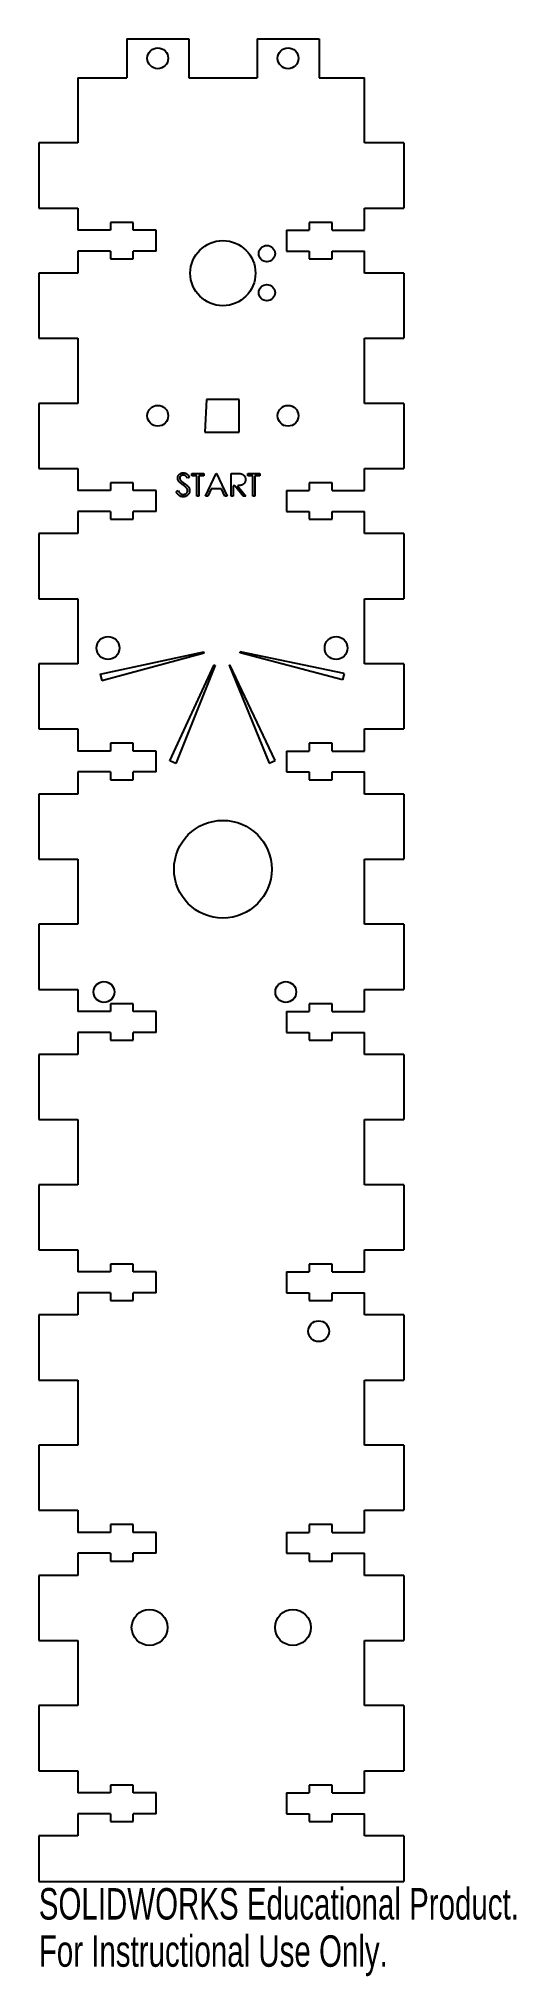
# Model space of a CAD drawing. Header units: millimetres. Extents: x -86 to -12, y -15 to 283.
import ezdxf

# ---------------------------------------------------------------- set-up
doc = ezdxf.new("R2010")
doc.units = ezdxf.units.MM
doc.styles.add('SLDTEXTSTYLE0', font='TXT', dxfattribs={"width": 0.7})

msp = doc.modelspace()

# ---------------------------------------------------------------- linework, layer by layer
at = {"color": 7, "linetype": 'Continuous', "lineweight": 25}
for p, q in [((-72.24, 283), (-62.74, 283)), ((-72.24, 283), (-72.24, 277)), ((-62.74, 283), (-62.74, 277)), ((-52.24, 283), (-42.74, 283)), ((-52.24, 283), (-52.24, 277)), ((-42.74, 283), (-42.74, 277)), ((-79.74, 277), (-72.24, 277)), ((-79.74, 277), (-79.74, 267)), ((-62.74, 277), (-52.24, 277)), ((-42.74, 277), (-35.74, 277)), ((-35.74, 267), (-35.74, 277)), ((-79.74, 267), (-85.74, 267)), ((-85.74, 267), (-85.74, 257)), ((-29.74, 267), (-35.74, 267)), ((-29.74, 267), (-29.74, 257)), ((-85.74, 257), (-79.74, 257)), ((-79.74, 257), (-79.74, 253.6)), ((-35.74, 253.6), (-35.74, 257)), ((-35.74, 257), (-29.74, 257)), ((-74.74, 253.6), (-79.74, 253.6)), ((-74.74, 254.8), (-74.74, 253.6)), ((-71.24, 254.8), (-74.74, 254.8)), ((-71.24, 253.6), (-71.24, 254.8)), ((-67.74, 253.6), (-71.24, 253.6)), ((-67.74, 250.4), (-67.74, 253.6)), ((-47.74, 253.6), (-47.74, 250.4)), ((-47.74, 253.6), (-44.24, 253.6)), ((-44.24, 254.8), (-44.24, 253.6)), ((-40.74, 254.8), (-44.24, 254.8)), ((-40.74, 253.6), (-40.74, 254.8)), ((-40.74, 253.6), (-35.74, 253.6)), ((-74.74, 250.4), (-79.74, 250.4)), ((-79.74, 250.4), (-79.74, 247)), ((-74.74, 250.4), (-74.74, 249.2)), ((-67.74, 250.4), (-71.24, 250.4)), ((-71.24, 249.2), (-71.24, 250.4)), ((-47.74, 250.4), (-44.24, 250.4)), ((-44.24, 250.4), (-44.24, 249.2)), ((-40.74, 250.4), (-35.74, 250.4)), ((-40.74, 249.2), (-40.74, 250.4)), ((-35.74, 247), (-35.74, 250.4)), ((-79.74, 247), (-85.74, 247)), ((-85.74, 247), (-85.74, 237)), ((-74.74, 249.2), (-71.24, 249.2)), ((-44.24, 249.2), (-40.74, 249.2)), ((-29.74, 247), (-35.74, 247)), ((-29.74, 247), (-29.74, 237)), ((-85.74, 237), (-79.74, 237)), ((-79.74, 237), (-79.74, 227)), ((-35.74, 227), (-35.74, 237)), ((-35.74, 237), (-29.74, 237)), ((-79.74, 227), (-85.74, 227)), ((-85.74, 227), (-85.74, 217)), ((-59.99, 227.6), (-60.24, 222.6)), ((-54.99, 227.6), (-59.99, 227.6)), ((-54.99, 222.6), (-54.99, 227.6)), ((-29.74, 227), (-35.74, 227)), ((-29.74, 227), (-29.74, 217)), ((-60.24, 222.6), (-54.99, 222.6)), ((-85.74, 217), (-79.74, 217)), ((-79.74, 217), (-79.74, 213.6)), ((-74.74, 214.8), (-74.74, 213.6)), ((-71.24, 214.8), (-74.74, 214.8)), ((-71.24, 213.6), (-71.24, 214.8)), ((-62.63, 215.74), (-62.92, 215.53)), ((-62.28, 215.89), (-62.28, 216.25)), ((-62.28, 216.25), (-60.44, 216.25)), ((-61.51, 215.89), (-62.28, 215.89)), ((-61.51, 212.75), (-61.51, 215.89)), ((-60.44, 215.89), (-61.2, 215.89)), ((-61.2, 215.89), (-61.2, 212.75)), ((-60.44, 216.25), (-60.44, 215.89)), ((-60.17, 212.75), (-58.51, 216.25)), ((-58.51, 216.25), (-58.46, 216.25)), ((-58.46, 216.25), (-56.85, 212.75)), ((-56.22, 212.75), (-56.22, 216.25)), ((-56.22, 216.25), (-55.52, 216.25)), ((-55.65, 214.36), (-55.9, 214.36)), ((-55.9, 214.36), (-55.9, 212.75)), ((-54.36, 212.75), (-55.65, 214.36)), ((-55.26, 214.36), (-53.97, 212.75)), ((-53.66, 215.89), (-53.66, 216.25)), ((-53.66, 216.25), (-51.82, 216.25)), ((-52.9, 215.89), (-53.66, 215.89)), ((-52.9, 212.75), (-52.9, 215.89)), ((-51.82, 215.89), (-52.58, 215.89)), ((-52.58, 215.89), (-52.58, 212.75)), ((-51.82, 216.25), (-51.82, 215.89)), ((-44.24, 214.8), (-44.24, 213.6)), ((-40.74, 214.8), (-44.24, 214.8)), ((-40.74, 213.6), (-40.74, 214.8)), ((-35.74, 213.6), (-35.74, 217)), ((-35.74, 217), (-29.74, 217)), ((-74.74, 213.6), (-79.74, 213.6)), ((-67.74, 213.6), (-71.24, 213.6)), ((-67.74, 210.4), (-67.74, 213.6)), ((-64.65, 213.42), (-64.36, 213.6)), ((-61.2, 212.75), (-61.51, 212.75)), ((-59.82, 212.75), (-60.17, 212.75)), ((-59.29, 213.87), (-59.82, 212.75)), ((-57.71, 213.87), (-59.29, 213.87)), ((-57.19, 212.75), (-57.71, 213.87)), ((-56.85, 212.75), (-57.19, 212.75)), ((-55.9, 212.75), (-56.22, 212.75)), ((-53.97, 212.75), (-54.36, 212.75)), ((-52.58, 212.75), (-52.9, 212.75)), ((-47.74, 213.6), (-47.74, 210.4)), ((-47.74, 213.6), (-44.24, 213.6)), ((-40.74, 213.6), (-35.74, 213.6)), ((-74.74, 210.4), (-79.74, 210.4)), ((-79.74, 210.4), (-79.74, 207)), ((-74.74, 210.4), (-74.74, 209.2)), ((-74.74, 209.2), (-71.24, 209.2)), ((-67.74, 210.4), (-71.24, 210.4)), ((-71.24, 209.2), (-71.24, 210.4)), ((-47.74, 210.4), (-44.24, 210.4)), ((-44.24, 210.4), (-44.24, 209.2)), ((-44.24, 209.2), (-40.74, 209.2)), ((-40.74, 210.4), (-35.74, 210.4)), ((-40.74, 209.2), (-40.74, 210.4)), ((-35.74, 207), (-35.74, 210.4)), ((-79.74, 207), (-85.74, 207)), ((-85.74, 207), (-85.74, 197)), ((-29.74, 207), (-35.74, 207)), ((-29.74, 207), (-29.74, 197)), ((-85.74, 197), (-79.74, 197)), ((-79.74, 197), (-79.74, 187)), ((-35.74, 187), (-35.74, 197)), ((-35.74, 197), (-29.74, 197)), ((-76.31, 185.39), (-60.41, 188.83)), ((-76.05, 184.43), (-60.38, 188.68)), ((-39.16, 184.55), (-54.86, 188.7)), ((-38.9, 185.52), (-54.82, 188.85)), ((-79.74, 187), (-85.74, 187)), ((-85.74, 187), (-85.74, 177)), ((-76.31, 185.39), (-76.05, 184.43)), ((-65.63, 172.1), (-58.82, 186.84)), ((-58.68, 186.78), (-64.71, 171.7)), ((-56.54, 186.79), (-50.41, 171.75)), ((-49.49, 172.15), (-56.4, 186.85)), ((-38.9, 185.52), (-39.16, 184.55)), ((-29.74, 187), (-35.74, 187)), ((-29.74, 187), (-29.74, 177)), ((-85.74, 177), (-79.74, 177)), ((-79.74, 177), (-79.74, 173.6)), ((-35.74, 173.6), (-35.74, 177)), ((-35.74, 177), (-29.74, 177)), ((-74.74, 173.6), (-79.74, 173.6)), ((-74.74, 174.8), (-74.74, 173.6)), ((-71.24, 174.8), (-74.74, 174.8)), ((-71.24, 173.6), (-71.24, 174.8)), ((-67.74, 173.6), (-71.24, 173.6)), ((-67.74, 170.4), (-67.74, 173.6)), ((-47.74, 173.6), (-47.74, 170.4)), ((-47.74, 173.6), (-44.24, 173.6)), ((-44.24, 174.8), (-44.24, 173.6)), ((-40.74, 174.8), (-44.24, 174.8)), ((-40.74, 173.6), (-40.74, 174.8)), ((-40.74, 173.6), (-35.74, 173.6)), ((-74.74, 170.4), (-79.74, 170.4)), ((-79.74, 170.4), (-79.74, 167)), ((-74.74, 170.4), (-74.74, 169.2)), ((-67.74, 170.4), (-71.24, 170.4)), ((-71.24, 169.2), (-71.24, 170.4)), ((-64.71, 171.7), (-65.63, 172.1)), ((-50.41, 171.75), (-49.49, 172.15)), ((-47.74, 170.4), (-44.24, 170.4)), ((-44.24, 170.4), (-44.24, 169.2)), ((-40.74, 170.4), (-35.74, 170.4)), ((-40.74, 169.2), (-40.74, 170.4)), ((-35.74, 167), (-35.74, 170.4)), ((-79.74, 167), (-85.74, 167)), ((-85.74, 167), (-85.74, 157)), ((-74.74, 169.2), (-71.24, 169.2)), ((-44.24, 169.2), (-40.74, 169.2)), ((-29.74, 167), (-35.74, 167)), ((-29.74, 167), (-29.74, 157)), ((-85.74, 157), (-79.74, 157)), ((-79.74, 157), (-79.74, 147)), ((-35.74, 147), (-35.74, 157)), ((-35.74, 157), (-29.74, 157)), ((-79.74, 147), (-85.74, 147)), ((-85.74, 147), (-85.74, 137)), ((-29.74, 147), (-35.74, 147)), ((-29.74, 147), (-29.74, 137)), ((-85.74, 137), (-79.74, 137)), ((-79.74, 137), (-79.74, 133.6)), ((-35.74, 133.6), (-35.74, 137)), ((-35.74, 137), (-29.74, 137)), ((-74.74, 134.8), (-74.74, 133.6)), ((-71.24, 134.8), (-74.74, 134.8)), ((-71.24, 133.6), (-71.24, 134.8)), ((-44.24, 134.8), (-44.24, 133.6)), ((-40.74, 134.8), (-44.24, 134.8)), ((-40.74, 133.6), (-40.74, 134.8)), ((-74.74, 133.6), (-79.74, 133.6)), ((-67.74, 133.6), (-71.24, 133.6)), ((-67.74, 130.4), (-67.74, 133.6)), ((-47.74, 133.6), (-47.74, 130.4)), ((-47.74, 133.6), (-44.24, 133.6)), ((-40.74, 133.6), (-35.74, 133.6)), ((-74.74, 130.4), (-79.74, 130.4)), ((-79.74, 130.4), (-79.74, 127)), ((-74.74, 130.4), (-74.74, 129.2)), ((-74.74, 129.2), (-71.24, 129.2)), ((-67.74, 130.4), (-71.24, 130.4)), ((-71.24, 129.2), (-71.24, 130.4)), ((-47.74, 130.4), (-44.24, 130.4)), ((-44.24, 130.4), (-44.24, 129.2)), ((-44.24, 129.2), (-40.74, 129.2)), ((-40.74, 130.4), (-35.74, 130.4)), ((-40.74, 129.2), (-40.74, 130.4)), ((-35.74, 127), (-35.74, 130.4)), ((-79.74, 127), (-85.74, 127)), ((-85.74, 127), (-85.74, 117)), ((-29.74, 127), (-35.74, 127)), ((-29.74, 127), (-29.74, 117)), ((-85.74, 117), (-79.74, 117)), ((-79.74, 117), (-79.74, 107)), ((-35.74, 107), (-35.74, 117)), ((-35.74, 117), (-29.74, 117)), ((-79.74, 107), (-85.74, 107)), ((-85.74, 107), (-85.74, 97)), ((-29.74, 107), (-35.74, 107)), ((-29.74, 107), (-29.74, 97)), ((-85.74, 97), (-79.74, 97)), ((-79.74, 97), (-79.74, 93.6)), ((-35.74, 93.6), (-35.74, 97)), ((-35.74, 97), (-29.74, 97)), ((-74.74, 93.6), (-79.74, 93.6)), ((-74.74, 94.8), (-74.74, 93.6)), ((-71.24, 94.8), (-74.74, 94.8)), ((-71.24, 93.6), (-71.24, 94.8)), ((-67.74, 93.6), (-71.24, 93.6)), ((-67.74, 90.4), (-67.74, 93.6)), ((-47.74, 93.6), (-47.74, 90.4)), ((-47.74, 93.6), (-44.24, 93.6)), ((-44.24, 94.8), (-44.24, 93.6)), ((-40.74, 94.8), (-44.24, 94.8)), ((-40.74, 93.6), (-40.74, 94.8)), ((-40.74, 93.6), (-35.74, 93.6)), ((-74.74, 90.4), (-79.74, 90.4)), ((-79.74, 90.4), (-79.74, 87)), ((-74.74, 90.4), (-74.74, 89.2)), ((-67.74, 90.4), (-71.24, 90.4)), ((-71.24, 89.2), (-71.24, 90.4)), ((-47.74, 90.4), (-44.24, 90.4)), ((-44.24, 90.4), (-44.24, 89.2)), ((-40.74, 90.4), (-35.74, 90.4)), ((-40.74, 89.2), (-40.74, 90.4)), ((-35.74, 87), (-35.74, 90.4)), ((-79.74, 87), (-85.74, 87)), ((-85.74, 87), (-85.74, 77)), ((-74.74, 89.2), (-71.24, 89.2)), ((-44.24, 89.2), (-40.74, 89.2)), ((-29.74, 87), (-35.74, 87)), ((-29.74, 87), (-29.74, 77)), ((-85.74, 77), (-79.74, 77)), ((-79.74, 77), (-79.74, 67)), ((-35.74, 67), (-35.74, 77)), ((-35.74, 77), (-29.74, 77)), ((-79.74, 67), (-85.74, 67)), ((-85.74, 67), (-85.74, 57)), ((-29.74, 67), (-35.74, 67)), ((-29.74, 67), (-29.74, 57)), ((-85.74, 57), (-79.74, 57)), ((-79.74, 57), (-79.74, 53.6)), ((-35.74, 53.6), (-35.74, 57)), ((-35.74, 57), (-29.74, 57)), ((-74.74, 53.6), (-79.74, 53.6)), ((-74.74, 54.8), (-74.74, 53.6)), ((-71.24, 54.8), (-74.74, 54.8)), ((-71.24, 53.6), (-71.24, 54.8)), ((-67.74, 53.6), (-71.24, 53.6)), ((-67.74, 50.4), (-67.74, 53.6)), ((-47.74, 53.6), (-47.74, 50.4)), ((-47.74, 53.6), (-44.24, 53.6)), ((-44.24, 54.8), (-44.24, 53.6)), ((-40.74, 54.8), (-44.24, 54.8)), ((-40.74, 53.6), (-40.74, 54.8)), ((-40.74, 53.6), (-35.74, 53.6)), ((-74.74, 50.4), (-79.74, 50.4)), ((-79.74, 50.4), (-79.74, 47)), ((-74.74, 50.4), (-74.74, 49.2)), ((-74.74, 49.2), (-71.24, 49.2)), ((-67.74, 50.4), (-71.24, 50.4)), ((-71.24, 49.2), (-71.24, 50.4)), ((-47.74, 50.4), (-44.24, 50.4)), ((-44.24, 50.4), (-44.24, 49.2)), ((-44.24, 49.2), (-40.74, 49.2)), ((-40.74, 50.4), (-35.74, 50.4)), ((-40.74, 49.2), (-40.74, 50.4)), ((-35.74, 47), (-35.74, 50.4)), ((-79.74, 47), (-85.74, 47)), ((-85.74, 47), (-85.74, 37)), ((-29.74, 47), (-35.74, 47)), ((-29.74, 47), (-29.74, 37)), ((-85.74, 37), (-79.74, 37)), ((-79.74, 37), (-79.74, 27)), ((-35.74, 27), (-35.74, 37)), ((-35.74, 37), (-29.74, 37)), ((-79.74, 27), (-85.74, 27)), ((-85.74, 27), (-85.74, 17)), ((-29.74, 27), (-35.74, 27)), ((-29.74, 27), (-29.74, 17)), ((-85.74, 17), (-79.74, 17)), ((-79.74, 17), (-79.74, 13.6)), ((-35.74, 13.6), (-35.74, 17)), ((-35.74, 17), (-29.74, 17)), ((-74.74, 13.6), (-79.74, 13.6)), ((-74.74, 14.8), (-74.74, 13.6)), ((-71.24, 14.8), (-74.74, 14.8)), ((-71.24, 13.6), (-71.24, 14.8)), ((-67.74, 13.6), (-71.24, 13.6)), ((-67.74, 10.4), (-67.74, 13.6)), ((-47.74, 13.6), (-47.74, 10.4)), ((-47.74, 13.6), (-44.24, 13.6)), ((-44.24, 14.8), (-44.24, 13.6)), ((-40.74, 14.8), (-44.24, 14.8)), ((-40.74, 13.6), (-40.74, 14.8)), ((-40.74, 13.6), (-35.74, 13.6)), ((-74.74, 10.4), (-79.74, 10.4)), ((-79.74, 10.4), (-79.74, 7)), ((-74.74, 10.4), (-74.74, 9.2)), ((-74.74, 9.2), (-71.24, 9.2)), ((-67.74, 10.4), (-71.24, 10.4)), ((-71.24, 9.2), (-71.24, 10.4)), ((-47.74, 10.4), (-44.24, 10.4)), ((-44.24, 10.4), (-44.24, 9.2)), ((-44.24, 9.2), (-40.74, 9.2)), ((-40.74, 10.4), (-35.74, 10.4)), ((-40.74, 9.2), (-40.74, 10.4)), ((-35.74, 7), (-35.74, 10.4)), ((-79.74, 7), (-85.74, 7)), ((-85.74, 7), (-85.74, 0)), ((-29.74, 7), (-35.74, 7)), ((-29.74, 7), (-29.74, 0)), ((-85.74, 0), (-29.74, 0))]:
    msp.add_line(p, q, dxfattribs=at)
for centre, radius in [((-67.49, 280), 1.6), ((-47.49, 280), 1.6), ((-57.49, 247), 5), ((-50.74, 250), 1.25), ((-50.74, 244), 1.25), ((-67.49, 225.1), 1.6), ((-47.49, 225.1), 1.6), ((-75.12, 189.43), 1.75), ((-40.12, 189.43), 1.75), ((-57.49, 155.46), 7.5), ((-75.74, 136.6), 1.6), ((-47.84, 136.6), 1.6), ((-42.79, 84.5), 1.6), ((-68.74, 39), 2.75), ((-46.74, 39), 2.75)]:
    msp.add_circle(centre, radius, dxfattribs=at)
for start, end in [(192.1914, 195.189), (345.189, 348.1867), (245.189, 248.1897), (292.1883, 295.189)]:
    msp.add_arc((-57.62, 189.43), 2.86, start, end, dxfattribs=at)
for points, knots in [([(-64.43, 215.52), (-64.43, 215.56), (-64.43, 215.63), (-64.4, 215.74), (-64.37, 215.84), (-64.32, 215.93), (-64.26, 216.02), (-64.19, 216.1), (-64.1, 216.17), (-64.01, 216.23), (-63.9, 216.28), (-63.8, 216.31), (-63.68, 216.33), (-63.61, 216.33), (-63.57, 216.33)], [0, 0, 0, 0, 0.083785, 0.16578, 0.24628, 0.327461, 0.408797, 0.489715, 0.571376, 0.655523, 0.741019, 0.826547, 0.911989, 1, 1, 1, 1]), ([(-64.23, 214.99), (-64.25, 215.01), (-64.28, 215.05), (-64.32, 215.11), (-64.35, 215.17), (-64.38, 215.24), (-64.4, 215.31), (-64.42, 215.38), (-64.43, 215.45), (-64.43, 215.49), (-64.43, 215.52)], [0, 0, 0, 0, 0.133507, 0.262559, 0.388264, 0.512667, 0.633722, 0.755394, 0.877553, 1, 1, 1, 1]), ([(-63.66, 214.51), (-63.7, 214.54), (-63.77, 214.59), (-63.87, 214.66), (-63.95, 214.73), (-64.03, 214.79), (-64.1, 214.85), (-64.15, 214.9), (-64.2, 214.94), (-64.22, 214.97), (-64.23, 214.99)], [0, 0, 0, 0, 0.181535, 0.347082, 0.495568, 0.628357, 0.74552, 0.845831, 0.930782, 1, 1, 1, 1]), ([(-63.6, 215.98), (-63.64, 215.97), (-63.71, 215.97), (-63.81, 215.95), (-63.9, 215.91), (-63.97, 215.85), (-64.04, 215.78), (-64.08, 215.71), (-64.11, 215.62), (-64.11, 215.56), (-64.12, 215.53)], [0, 0, 0, 0, 0.143073, 0.275903, 0.402371, 0.528414, 0.650356, 0.765895, 0.880774, 1, 1, 1, 1]), ([(-64.12, 215.53), (-64.11, 215.51), (-64.11, 215.48), (-64.1, 215.42), (-64.09, 215.37), (-64.07, 215.31), (-64.04, 215.26), (-64, 215.2), (-63.94, 215.14), (-63.91, 215.1), (-63.88, 215.08)], [0, 0, 0, 0, 0.107285, 0.214746, 0.322939, 0.434116, 0.553412, 0.686073, 0.834256, 1, 1, 1, 1]), ([(-63.88, 215.08), (-63.88, 215.07), (-63.86, 215.06), (-63.83, 215.03), (-63.78, 215), (-63.73, 214.96), (-63.66, 214.91), (-63.59, 214.86), (-63.51, 214.8), (-63.45, 214.75), (-63.41, 214.73)], [0, 0, 0, 0, 0.052594, 0.124952, 0.218094, 0.333502, 0.468789, 0.624938, 0.801683, 1, 1, 1, 1]), ([(-63.03, 213.95), (-63.05, 213.97), (-63.08, 214.01), (-63.13, 214.08), (-63.2, 214.14), (-63.27, 214.21), (-63.36, 214.28), (-63.45, 214.35), (-63.55, 214.43), (-63.62, 214.48), (-63.66, 214.51)], [0, 0, 0, 0, 0.090279, 0.18953, 0.299198, 0.418926, 0.548376, 0.688136, 0.839084, 1, 1, 1, 1]), ([(-62.92, 215.53), (-62.94, 215.55), (-62.97, 215.59), (-63.02, 215.65), (-63.07, 215.71), (-63.11, 215.75), (-63.16, 215.8), (-63.2, 215.83), (-63.24, 215.86), (-63.29, 215.9), (-63.35, 215.93), (-63.43, 215.96), (-63.52, 215.97), (-63.57, 215.97), (-63.6, 215.98)], [0, 0, 0, 0, 0.098469, 0.189629, 0.274184, 0.352183, 0.423199, 0.488551, 0.548473, 0.60144, 0.701198, 0.799592, 0.898545, 1, 1, 1, 1]), ([(-63.57, 216.33), (-63.53, 216.33), (-63.44, 216.33), (-63.32, 216.31), (-63.21, 216.27), (-63.11, 216.22), (-63.04, 216.17), (-62.98, 216.13), (-62.93, 216.08), (-62.87, 216.03), (-62.81, 215.97), (-62.75, 215.9), (-62.69, 215.82), (-62.65, 215.77), (-62.63, 215.74)], [0, 0, 0, 0, 0.107233, 0.213252, 0.31883, 0.426794, 0.483646, 0.543604, 0.608308, 0.677127, 0.750686, 0.828713, 0.91219, 1, 1, 1, 1]), ([(-63.41, 214.73), (-63.38, 214.7), (-63.3, 214.65), (-63.2, 214.57), (-63.1, 214.49), (-63.02, 214.42), (-62.94, 214.34), (-62.87, 214.27), (-62.81, 214.2), (-62.75, 214.11), (-62.69, 214), (-62.63, 213.87), (-62.6, 213.74), (-62.59, 213.65), (-62.59, 213.6)], [0, 0, 0, 0, 0.096972, 0.187773, 0.272396, 0.351321, 0.424335, 0.491909, 0.554233, 0.611268, 0.716348, 0.81454, 0.908495, 1, 1, 1, 1]), ([(-55.52, 216.25), (-55.47, 216.24), (-55.38, 216.24), (-55.25, 216.24), (-55.14, 216.24), (-55.03, 216.23), (-54.94, 216.23), (-54.86, 216.22), (-54.79, 216.21), (-54.74, 216.2), (-54.72, 216.2)], [0, 0, 0, 0, 0.1762578, 0.3384344, 0.4848221, 0.6171576, 0.7346984, 0.8373852, 0.9263724, 1, 1, 1, 1]), ([(-54.02, 215.31), (-54.02, 215.26), (-54.02, 215.17), (-54.05, 215.04), (-54.09, 214.92), (-54.15, 214.8), (-54.23, 214.7), (-54.32, 214.61), (-54.43, 214.53), (-54.53, 214.48), (-54.62, 214.45), (-54.69, 214.42), (-54.77, 214.41), (-54.86, 214.39), (-54.95, 214.38), (-55.05, 214.37), (-55.15, 214.36), (-55.22, 214.36), (-55.26, 214.36)], [0, 0, 0, 0, 0.07878, 0.153721, 0.226714, 0.299191, 0.37119, 0.443006, 0.516689, 0.593217, 0.633873, 0.676989, 0.7229, 0.771959, 0.824211, 0.879379, 0.937948, 1, 1, 1, 1]), ([(-54.72, 216.2), (-54.7, 216.19), (-54.65, 216.18), (-54.58, 216.15), (-54.51, 216.12), (-54.44, 216.09), (-54.38, 216.04), (-54.32, 216), (-54.26, 215.95), (-54.22, 215.89), (-54.17, 215.83), (-54.13, 215.76), (-54.09, 215.7), (-54.07, 215.63), (-54.05, 215.55), (-54.03, 215.47), (-54.02, 215.39), (-54.02, 215.34), (-54.02, 215.31)], [0, 0, 0, 0, 0.064217, 0.127064, 0.188745, 0.249132, 0.309453, 0.369827, 0.43065, 0.492352, 0.554072, 0.61569, 0.676798, 0.738439, 0.801317, 0.865185, 0.931641, 1, 1, 1, 1]), ([(-63.59, 212.66), (-63.62, 212.66), (-63.67, 212.66), (-63.75, 212.67), (-63.82, 212.68), (-63.9, 212.7), (-63.97, 212.72), (-64.04, 212.75), (-64.11, 212.79), (-64.17, 212.83), (-64.24, 212.88), (-64.3, 212.93), (-64.36, 213), (-64.42, 213.07), (-64.48, 213.14), (-64.54, 213.23), (-64.6, 213.32), (-64.64, 213.39), (-64.65, 213.42)], [0, 0, 0, 0, 0.057208, 0.113696, 0.169178, 0.224159, 0.27872, 0.333794, 0.389241, 0.445822, 0.503704, 0.564294, 0.627975, 0.695038, 0.765373, 0.839611, 0.917538, 1, 1, 1, 1]), ([(-64.36, 213.6), (-64.33, 213.55), (-64.28, 213.46), (-64.19, 213.34), (-64.1, 213.24), (-64, 213.16), (-63.91, 213.09), (-63.8, 213.05), (-63.7, 213.02), (-63.63, 213.02), (-63.59, 213.01)], [0, 0, 0, 0, 0.159004, 0.304646, 0.438547, 0.562322, 0.677433, 0.786897, 0.893611, 1, 1, 1, 1]), ([(-63.59, 213.01), (-63.56, 213.02), (-63.5, 213.02), (-63.41, 213.03), (-63.32, 213.06), (-63.24, 213.09), (-63.16, 213.14), (-63.09, 213.19), (-63.04, 213.25), (-62.99, 213.31), (-62.95, 213.38), (-62.92, 213.46), (-62.91, 213.53), (-62.91, 213.58), (-62.9, 213.61)], [0, 0, 0, 0, 0.091264, 0.18093, 0.270088, 0.360156, 0.448343, 0.532666, 0.613834, 0.693982, 0.772716, 0.849335, 0.923967, 1, 1, 1, 1]), ([(-62.59, 213.6), (-62.59, 213.57), (-62.59, 213.51), (-62.61, 213.42), (-62.63, 213.33), (-62.66, 213.24), (-62.7, 213.16), (-62.75, 213.08), (-62.81, 213.01), (-62.88, 212.94), (-62.95, 212.87), (-63.03, 212.81), (-63.12, 212.76), (-63.2, 212.72), (-63.29, 212.69), (-63.39, 212.67), (-63.49, 212.66), (-63.56, 212.66), (-63.59, 212.66)], [0, 0, 0, 0, 0.061484, 0.121775, 0.18092, 0.240256, 0.300114, 0.361146, 0.423501, 0.488669, 0.553954, 0.617581, 0.680238, 0.742187, 0.804663, 0.868259, 0.93302, 1, 1, 1, 1]), ([(-62.9, 213.61), (-62.91, 213.64), (-62.91, 213.7), (-62.93, 213.78), (-62.97, 213.87), (-63.01, 213.92), (-63.03, 213.95)], [0, 0, 0, 0, 0.234723, 0.477158, 0.728556, 1, 1, 1, 1])]:
    msp.add_open_spline(points, degree=3, knots=knots, dxfattribs=at)

# ---------------------------------------------------------------- texts
at = {"color": 7, "linetype": 'Continuous', "char_height": 4.8336, "attachment_point": 1, "style": 'SLDTEXTSTYLE0'}
for s, insert in [('SOLIDWORKS Educational Product.', (-85.74, -1.02)), ('For Instructional Use Only.', (-85.74, -8.27))]:
    msp.add_mtext(s, dxfattribs=dict(at, insert=insert))

doc.saveas('drawing.dxf')
